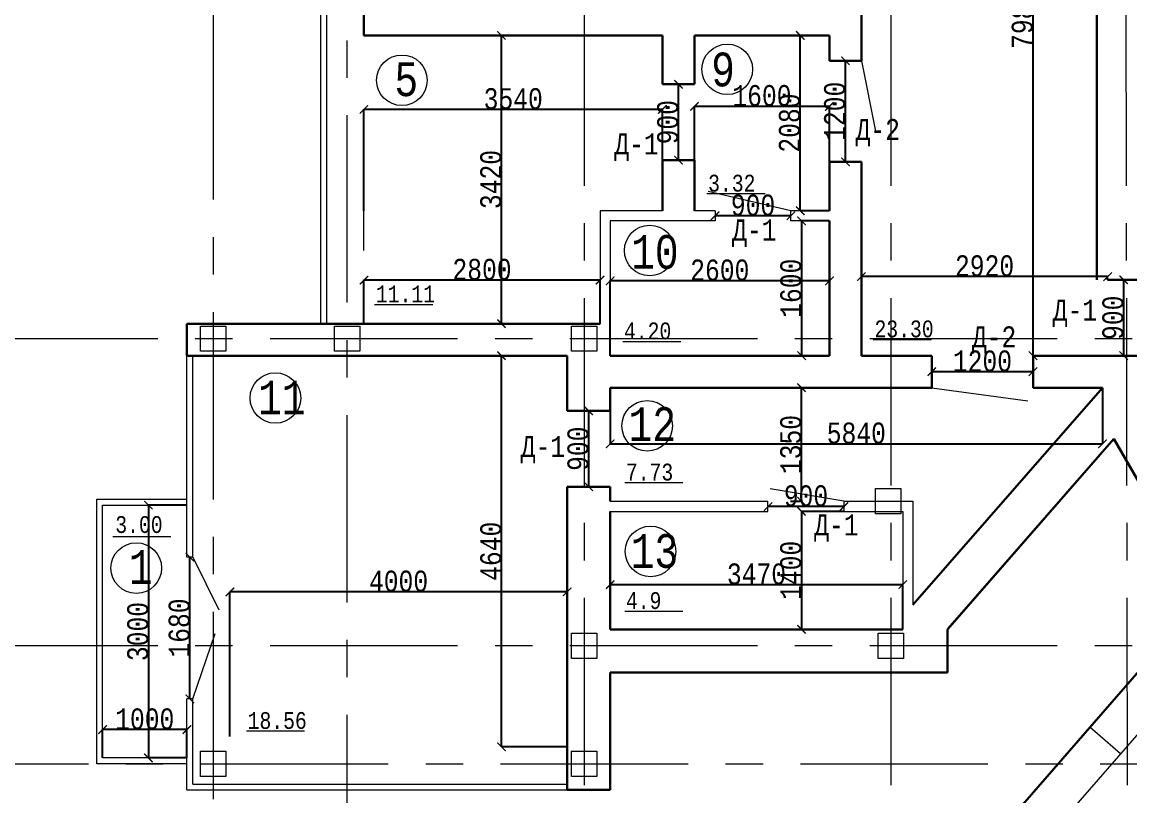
# Model space of a CAD drawing. Header units: millimetres. Extents: x -689206 to 4969298, y -1019800 to 703299.
# Drawn here: x 648552 to 661689, y -635353 to -626173 of the extents above; entities that cross this region are included whole.
import ezdxf

# ---------------------------------------------------------------- set-up
doc = ezdxf.new("R2010")
doc.units = ezdxf.units.MM
doc.linetypes.add('осеваяX2', pattern=[101.6, 63.5, -12.7, 12.7, -12.7])
for name, color, linetype, lineweight in [('б', 231, 'Continuous', 30), ('БАЛКОН', 7, 'Continuous', 20), ('ПЕРЕГОРОДКИ', 252, 'Continuous', 9), ('РАЗМЕРЫ', 7, 'Continuous', 9), ('стены', 7, 'Continuous', 20)]:
    doc.layers.add(name, color=color, linetype=linetype, lineweight=lineweight)
doc.layers.add('четотам', color=7, linetype='Continuous')
doc.styles.add('Аннотативный', font='isocteur.ttf', dxfattribs={"width": 0.7, "height": 250})
doc.dimstyles.new('Аннотативный', dxfattribs={"dimscale": 0, "dimtxt": 250, "dimasz": 100, "dimexe": 1.25, "dimexo": 0.625, "dimtad": 1, "dimdec": 0, "dimtxsty": 'Аннотативный', "dimblk": 'ARCHTICK', "dimcen": 2.5, "dimadec": 0, "dimazin": 0, "dimtfac": 1, "dimtdec": 0, "dimtmove": 0, "dimatfit": 3, "dimfxl": 1, "dimarcsym": 0})

# ---------------------------------------------------------------- blocks, each defined once
blk = doc.blocks.new('_ArchTick')
at = {"color": 0, "linetype": 'ByBlock', "const_width": 0.15}
blk.add_lwpolyline([(-0.5, -0.5), (0.5, 0.5)], dxfattribs=at)
blk = doc.blocks.new('*D4210')
at = {"layer": 'Defpoints', "color": 0, "lineweight": 9, "transparency": 16777216}
for p in [(652606, -627208), (652606, -628410), (656146, -628410)]:
    blk.add_point(p, dxfattribs=at)
at = {"layer": 'стены', "color": 0, "lineweight": -2, "transparency": 16777216}
for p, q in [((652606, -628410), (652606, -627207)), ((656146, -627208), (652606, -627208)), ((656146, -628410), (656146, -627207))]:
    blk.add_line(p, q, dxfattribs=at)
at = {"layer": 'стены', "color": 0, "lineweight": -2, "transparency": 16777216, "xscale": 100, "yscale": 100, "zscale": 100, "rotation": 180}
blk.add_blockref('_ArchTick', (652606, -627208), dxfattribs=at)
at = {"layer": 'стены', "color": 0, "lineweight": -2, "transparency": 16777216, "xscale": 100, "yscale": 100, "zscale": 100}
blk.add_blockref('_ArchTick', (656146, -627208), dxfattribs=at)
at = {"layer": 'стены', "color": 0, "lineweight": 5, "transparency": 16777216, "insert": (654376, -627083), "char_height": 250, "attachment_point": 5, "style": 'Аннотативный'}
blk.add_mtext('3540', dxfattribs=at)
blk = doc.blocks.new('*D4211')
at = {"layer": 'Defpoints', "color": 0, "lineweight": 9, "transparency": 16777216}
for p in [(652606, -629234), (652606, -629750), (655406, -629750)]:
    blk.add_point(p, dxfattribs=at)
at = {"layer": 'стены', "color": 0, "lineweight": -2, "transparency": 16777216}
for p, q in [((652606, -629750), (652606, -629232)), ((655406, -629234), (652606, -629234)), ((655406, -629750), (655406, -629232))]:
    blk.add_line(p, q, dxfattribs=at)
at = {"layer": 'стены', "color": 0, "lineweight": -2, "transparency": 16777216, "xscale": 100, "yscale": 100, "zscale": 100, "rotation": 180}
blk.add_blockref('_ArchTick', (652606, -629234), dxfattribs=at)
at = {"layer": 'стены', "color": 0, "lineweight": -2, "transparency": 16777216, "xscale": 100, "yscale": 100, "zscale": 100}
blk.add_blockref('_ArchTick', (655406, -629234), dxfattribs=at)
at = {"layer": 'стены', "color": 0, "lineweight": 5, "transparency": 16777216, "insert": (654006, -629108), "char_height": 250, "attachment_point": 5, "style": 'Аннотативный'}
blk.add_mtext('2800', dxfattribs=at)
blk = doc.blocks.new('*D4212')
at = {"layer": 'Defpoints', "color": 0, "lineweight": 9, "transparency": 16777216}
for p in [(657780, -626330), (658126, -626330), (658126, -628410)]:
    blk.add_point(p, dxfattribs=at)
at = {"layer": 'стены', "color": 0, "lineweight": -2, "transparency": 16777216}
for p, q in [((658125, -626330), (657779, -626330)), ((657780, -628410), (657780, -626330)), ((658125, -628410), (657779, -628410))]:
    blk.add_line(p, q, dxfattribs=at)
at = {"layer": 'стены', "color": 0, "lineweight": -2, "transparency": 16777216, "xscale": 100, "yscale": 100, "zscale": 100}
for p, rotation in [((657780, -626330), 90), ((657780, -628410), 270)]:
    blk.add_blockref('_ArchTick', p, dxfattribs=dict(at, rotation=rotation))
at = {"layer": 'стены', "color": 0, "lineweight": 5, "transparency": 16777216, "insert": (657654, -627370), "char_height": 250, "attachment_point": 5, "rotation": 90, "style": 'Аннотативный'}
blk.add_mtext('2080', dxfattribs=at)
blk = doc.blocks.new('*D4213')
at = {"layer": 'Defpoints', "color": 0, "lineweight": 9, "transparency": 16777216}
for p in [(656526, -627172), (656526, -628410), (658126, -628410)]:
    blk.add_point(p, dxfattribs=at)
at = {"layer": 'стены', "color": 0, "lineweight": -2, "transparency": 16777216}
for p, q in [((656526, -628410), (656526, -627171)), ((658126, -627172), (656526, -627172)), ((658126, -628410), (658126, -627171))]:
    blk.add_line(p, q, dxfattribs=at)
at = {"layer": 'стены', "color": 0, "lineweight": -2, "transparency": 16777216, "xscale": 100, "yscale": 100, "zscale": 100, "rotation": 180}
blk.add_blockref('_ArchTick', (656526, -627172), dxfattribs=at)
at = {"layer": 'стены', "color": 0, "lineweight": -2, "transparency": 16777216, "xscale": 100, "yscale": 100, "zscale": 100}
blk.add_blockref('_ArchTick', (658126, -627172), dxfattribs=at)
at = {"layer": 'стены', "color": 0, "lineweight": 5, "transparency": 16777216, "insert": (657326, -627046), "char_height": 250, "attachment_point": 5, "style": 'Аннотативный'}
blk.add_mtext('1600', dxfattribs=at)
blk = doc.blocks.new('*D4214')
at = {"layer": 'Defpoints', "color": 0, "lineweight": 9, "transparency": 16777216}
for p in [(655526, -629242), (655526, -630130), (658126, -630130)]:
    blk.add_point(p, dxfattribs=at)
at = {"layer": 'стены', "color": 0, "lineweight": -2, "transparency": 16777216}
for p, q in [((655526, -630130), (655526, -629240)), ((658126, -629242), (655526, -629242)), ((658126, -630130), (658126, -629240))]:
    blk.add_line(p, q, dxfattribs=at)
at = {"layer": 'стены', "color": 0, "lineweight": -2, "transparency": 16777216, "xscale": 100, "yscale": 100, "zscale": 100, "rotation": 180}
blk.add_blockref('_ArchTick', (655526, -629242), dxfattribs=at)
at = {"layer": 'стены', "color": 0, "lineweight": -2, "transparency": 16777216, "xscale": 100, "yscale": 100, "zscale": 100}
blk.add_blockref('_ArchTick', (658126, -629242), dxfattribs=at)
at = {"layer": 'стены', "color": 0, "lineweight": 5, "transparency": 16777216, "insert": (656826, -629116), "char_height": 250, "attachment_point": 5, "style": 'Аннотативный'}
blk.add_mtext('2600', dxfattribs=at)
blk = doc.blocks.new('*D4215')
at = {"layer": 'Defpoints', "color": 0, "lineweight": 9, "transparency": 16777216}
for p in [(658126, -628530), (657796, -630130), (658126, -630130)]:
    blk.add_point(p, dxfattribs=at)
at = {"layer": 'стены', "color": 0, "lineweight": -2, "transparency": 16777216}
for p, q in [((658125, -628530), (657795, -628530)), ((657796, -628530), (657796, -630130)), ((658125, -630130), (657795, -630130))]:
    blk.add_line(p, q, dxfattribs=at)
at = {"layer": 'стены', "color": 0, "lineweight": -2, "transparency": 16777216, "xscale": 100, "yscale": 100, "zscale": 100}
for p, rotation in [((657796, -628530), 90), ((657796, -630130), 270)]:
    blk.add_blockref('_ArchTick', p, dxfattribs=dict(at, rotation=rotation))
at = {"layer": 'стены', "color": 0, "lineweight": 5, "transparency": 16777216, "insert": (657670, -629330), "char_height": 250, "attachment_point": 5, "rotation": 90, "style": 'Аннотативный'}
blk.add_mtext('1600', dxfattribs=at)
blk = doc.blocks.new('*D4216')
at = {"layer": 'Defpoints', "color": 0, "lineweight": 9, "transparency": 16777216}
for p in [(658316, -626631), (658316, -626631), (658316, -627830)]:
    blk.add_point(p, dxfattribs=at)
at = {"layer": 'стены', "color": 0, "lineweight": -2, "transparency": 16777216}
for p, q in [((658316, -626631), (658317, -626631)), ((658316, -627830), (658316, -626631)), ((658316, -627830), (658317, -627830))]:
    blk.add_line(p, q, dxfattribs=at)
at = {"layer": 'стены', "color": 0, "lineweight": -2, "transparency": 16777216, "xscale": 100, "yscale": 100, "zscale": 100}
for p, rotation in [((658316, -626631), 90), ((658316, -627830), 270)]:
    blk.add_blockref('_ArchTick', p, dxfattribs=dict(at, rotation=rotation))
at = {"layer": 'стены', "color": 0, "lineweight": 5, "transparency": 16777216, "insert": (658190, -627230), "char_height": 250, "attachment_point": 5, "rotation": 90, "style": 'Аннотативный'}
blk.add_mtext('1200', dxfattribs=at)
blk = doc.blocks.new('*D4221')
at = {"layer": 'Defpoints', "color": 0, "linetype": 'ByBlock', "lineweight": 9, "transparency": 16777216}
for p in [(650506, -631903), (650050, -634903), (650506, -634903)]:
    blk.add_point(p, dxfattribs=at)
at = {"layer": 'б', "color": 0, "linetype": 'ByBlock', "lineweight": -2, "transparency": 16777216}
for p, q in [((650506, -631903), (650049, -631903)), ((650050, -631903), (650050, -634903)), ((650506, -634903), (650049, -634903))]:
    blk.add_line(p, q, dxfattribs=at)
at = {"layer": 'б', "color": 0, "linetype": 'ByBlock', "lineweight": -2, "transparency": 16777216, "xscale": 100, "yscale": 100, "zscale": 100}
for p, rotation in [((650050, -631903), 90), ((650050, -634903), 270)]:
    blk.add_blockref('_ArchTick', p, dxfattribs=dict(at, rotation=rotation))
at = {"layer": 'б', "color": 0, "linetype": 'ByBlock', "lineweight": 5, "transparency": 16777216, "insert": (649925, -633403), "char_height": 250, "attachment_point": 5, "rotation": 90, "style": 'Аннотативный'}
blk.add_mtext('3000', dxfattribs=at)
blk = doc.blocks.new('*D4222')
at = {"layer": 'Defpoints', "color": 0, "linetype": 'ByBlock', "lineweight": 9, "transparency": 16777216}
for p in [(649506, -634567), (649506, -634903), (650506, -634903)]:
    blk.add_point(p, dxfattribs=at)
at = {"layer": 'б', "color": 0, "linetype": 'ByBlock', "lineweight": -2, "transparency": 16777216}
for p, q in [((649506, -634902), (649506, -634566)), ((650506, -634567), (649506, -634567)), ((650506, -634902), (650506, -634566))]:
    blk.add_line(p, q, dxfattribs=at)
at = {"layer": 'б', "color": 0, "linetype": 'ByBlock', "lineweight": -2, "transparency": 16777216, "xscale": 100, "yscale": 100, "zscale": 100, "rotation": 180}
blk.add_blockref('_ArchTick', (649506, -634567), dxfattribs=at)
at = {"layer": 'б', "color": 0, "linetype": 'ByBlock', "lineweight": -2, "transparency": 16777216, "xscale": 100, "yscale": 100, "zscale": 100}
blk.add_blockref('_ArchTick', (650506, -634567), dxfattribs=at)
at = {"layer": 'б', "color": 0, "linetype": 'ByBlock', "lineweight": 5, "transparency": 16777216, "insert": (650006, -634442), "char_height": 250, "attachment_point": 5, "style": 'Аннотативный'}
blk.add_mtext('1000', dxfattribs=at)
blk = doc.blocks.new('*D4201')
at = {"layer": 'Defpoints', "color": 0, "linetype": 'ByBlock', "lineweight": 9, "transparency": 16777216}
for p in [(654237, -630130), (655016, -630130), (655016, -634772)]:
    blk.add_point(p, dxfattribs=at)
at = {"layer": 'ПЕРЕГОРОДКИ', "color": 0, "linetype": 'ByBlock', "lineweight": -2, "transparency": 16777216}
for p, q in [((655016, -630130), (654236, -630130)), ((654237, -634772), (654237, -630130)), ((655016, -634772), (654236, -634772))]:
    blk.add_line(p, q, dxfattribs=at)
at = {"layer": 'ПЕРЕГОРОДКИ', "color": 0, "linetype": 'ByBlock', "lineweight": -2, "transparency": 16777216, "xscale": 100, "yscale": 100, "zscale": 100}
for p, rotation in [((654237, -630130), 90), ((654237, -634772), 270)]:
    blk.add_blockref('_ArchTick', p, dxfattribs=dict(at, rotation=rotation))
at = {"layer": 'ПЕРЕГОРОДКИ', "color": 0, "linetype": 'ByBlock', "lineweight": 5, "transparency": 16777216, "insert": (654112, -632451), "char_height": 250, "attachment_point": 5, "rotation": 90, "style": 'Аннотативный'}
blk.add_mtext('4640', dxfattribs=at)
blk = doc.blocks.new('*D4202')
at = {"layer": 'Defpoints', "color": 0, "linetype": 'ByBlock', "lineweight": 9, "transparency": 16777216}
for p in [(651016, -632933), (651016, -634649), (655016, -634772)]:
    blk.add_point(p, dxfattribs=at)
at = {"layer": 'ПЕРЕГОРОДКИ', "color": 0, "linetype": 'ByBlock', "lineweight": -2, "transparency": 16777216}
for p, q in [((651016, -634649), (651016, -632931)), ((655016, -632933), (651016, -632933)), ((655016, -634772), (655016, -632931))]:
    blk.add_line(p, q, dxfattribs=at)
at = {"layer": 'ПЕРЕГОРОДКИ', "color": 0, "linetype": 'ByBlock', "lineweight": -2, "transparency": 16777216, "xscale": 100, "yscale": 100, "zscale": 100, "rotation": 180}
blk.add_blockref('_ArchTick', (651016, -632933), dxfattribs=at)
at = {"layer": 'ПЕРЕГОРОДКИ', "color": 0, "linetype": 'ByBlock', "lineweight": -2, "transparency": 16777216, "xscale": 100, "yscale": 100, "zscale": 100}
blk.add_blockref('_ArchTick', (655016, -632933), dxfattribs=at)
at = {"layer": 'ПЕРЕГОРОДКИ', "color": 0, "linetype": 'ByBlock', "lineweight": 5, "transparency": 16777216, "insert": (653016, -632807), "char_height": 250, "attachment_point": 5, "style": 'Аннотативный'}
blk.add_mtext('4000', dxfattribs=at)
blk = doc.blocks.new('*D4205')
at = {"layer": 'Defpoints', "color": 0, "linetype": 'ByBlock', "lineweight": 9, "transparency": 16777216}
for p in [(655526, -632847), (655526, -633377), (658996, -633377)]:
    blk.add_point(p, dxfattribs=at)
at = {"layer": 'РАЗМЕРЫ', "color": 0, "linetype": 'ByBlock', "lineweight": -2, "transparency": 16777216}
for p, q in [((655526, -633377), (655526, -632846)), ((658996, -632847), (655526, -632847)), ((658996, -633377), (658996, -632846))]:
    blk.add_line(p, q, dxfattribs=at)
at = {"layer": 'РАЗМЕРЫ', "color": 0, "linetype": 'ByBlock', "lineweight": -2, "transparency": 16777216, "xscale": 100, "yscale": 100, "zscale": 100, "rotation": 180}
blk.add_blockref('_ArchTick', (655526, -632847), dxfattribs=at)
at = {"layer": 'РАЗМЕРЫ', "color": 0, "linetype": 'ByBlock', "lineweight": -2, "transparency": 16777216, "xscale": 100, "yscale": 100, "zscale": 100}
blk.add_blockref('_ArchTick', (658996, -632847), dxfattribs=at)
at = {"layer": 'РАЗМЕРЫ', "color": 0, "linetype": 'ByBlock', "lineweight": 5, "transparency": 16777216, "insert": (657261, -632722), "char_height": 250, "attachment_point": 5, "style": 'Аннотативный'}
blk.add_mtext('3470', dxfattribs=at)
blk = doc.blocks.new('*D4236')
at = {"layer": 'Defpoints', "color": 0, "linetype": 'ByBlock', "lineweight": 9, "transparency": 16777216}
for p in [(655526, -630510), (661364, -630510), (661364, -631176)]:
    blk.add_point(p, dxfattribs=at)
at = {"layer": 'РАЗМЕРЫ', "color": 0, "linetype": 'ByBlock', "lineweight": -2, "transparency": 16777216}
for p, q in [((655526, -630511), (655526, -631177)), ((661364, -630511), (661364, -631177)), ((655526, -631176), (661364, -631176))]:
    blk.add_line(p, q, dxfattribs=at)
at = {"layer": 'РАЗМЕРЫ', "color": 0, "linetype": 'ByBlock', "lineweight": -2, "transparency": 16777216, "xscale": 100, "yscale": 100, "zscale": 100, "rotation": 180}
blk.add_blockref('_ArchTick', (655526, -631176), dxfattribs=at)
at = {"layer": 'РАЗМЕРЫ', "color": 0, "linetype": 'ByBlock', "lineweight": -2, "transparency": 16777216, "xscale": 100, "yscale": 100, "zscale": 100}
blk.add_blockref('_ArchTick', (661364, -631176), dxfattribs=at)
at = {"layer": 'РАЗМЕРЫ', "color": 0, "linetype": 'ByBlock', "lineweight": 5, "transparency": 16777216, "insert": (658445, -631050), "char_height": 250, "attachment_point": 5, "style": 'Аннотативный'}
blk.add_mtext('5840', dxfattribs=at)
blk = doc.blocks.new('*D4237')
at = {"layer": 'Defpoints', "color": 0, "linetype": 'ByBlock', "lineweight": 9, "transparency": 16777216}
for p in [(657666, -630510), (657795, -630510), (657666, -631857)]:
    blk.add_point(p, dxfattribs=at)
at = {"layer": 'РАЗМЕРЫ', "color": 0, "linetype": 'ByBlock', "lineweight": -2, "transparency": 16777216}
for p, q in [((657666, -630510), (657796, -630510)), ((657795, -631857), (657795, -630510)), ((657666, -631857), (657796, -631857))]:
    blk.add_line(p, q, dxfattribs=at)
at = {"layer": 'РАЗМЕРЫ', "color": 0, "linetype": 'ByBlock', "lineweight": -2, "transparency": 16777216, "xscale": 100, "yscale": 100, "zscale": 100}
for p, rotation in [((657795, -630510), 90), ((657795, -631857), 270)]:
    blk.add_blockref('_ArchTick', p, dxfattribs=dict(at, rotation=rotation))
at = {"layer": 'РАЗМЕРЫ', "color": 0, "linetype": 'ByBlock', "lineweight": 5, "transparency": 16777216, "insert": (657669, -631184), "char_height": 250, "attachment_point": 5, "rotation": 90, "style": 'Аннотативный'}
blk.add_mtext('1350', dxfattribs=at)
blk = doc.blocks.new('*D4247')
at = {"layer": 'Defpoints', "color": 0, "linetype": 'ByBlock', "lineweight": 9, "transparency": 16777216}
for p in [(659341, -630320), (659341, -630320), (660541, -630320)]:
    blk.add_point(p, dxfattribs=at)
at = {"layer": 'РАЗМЕРЫ', "color": 0, "linetype": 'ByBlock', "lineweight": -2, "transparency": 16777216}
for p, q in [((659341, -630320), (659341, -630319)), ((660541, -630320), (659341, -630320)), ((660541, -630320), (660541, -630319))]:
    blk.add_line(p, q, dxfattribs=at)
at = {"layer": 'РАЗМЕРЫ', "color": 0, "linetype": 'ByBlock', "lineweight": -2, "transparency": 16777216, "xscale": 100, "yscale": 100, "zscale": 100, "rotation": 180}
blk.add_blockref('_ArchTick', (659341, -630320), dxfattribs=at)
at = {"layer": 'РАЗМЕРЫ', "color": 0, "linetype": 'ByBlock', "lineweight": -2, "transparency": 16777216, "xscale": 100, "yscale": 100, "zscale": 100}
blk.add_blockref('_ArchTick', (660541, -630320), dxfattribs=at)
at = {"layer": 'РАЗМЕРЫ', "color": 0, "linetype": 'ByBlock', "lineweight": 5, "transparency": 16777216, "insert": (659941, -630195), "char_height": 250, "attachment_point": 5, "style": 'Аннотативный'}
blk.add_mtext('1200', dxfattribs=at)
blk = doc.blocks.new('*D4248')
at = {"layer": 'Defpoints', "color": 0, "linetype": 'ByBlock', "lineweight": 9, "transparency": 16777216}
for p in [(661616, -629230), (661616, -629230), (661616, -630130)]:
    blk.add_point(p, dxfattribs=at)
at = {"layer": 'РАЗМЕРЫ', "color": 0, "linetype": 'ByBlock', "lineweight": -2, "transparency": 16777216}
for p, q in [((661616, -629230), (661617, -629230)), ((661616, -630130), (661616, -629230)), ((661616, -630130), (661617, -630130))]:
    blk.add_line(p, q, dxfattribs=at)
at = {"layer": 'РАЗМЕРЫ', "color": 0, "linetype": 'ByBlock', "lineweight": -2, "transparency": 16777216, "xscale": 100, "yscale": 100, "zscale": 100}
for p, rotation in [((661616, -629230), 90), ((661616, -630130), 270)]:
    blk.add_blockref('_ArchTick', p, dxfattribs=dict(at, rotation=rotation))
at = {"layer": 'РАЗМЕРЫ', "color": 0, "linetype": 'ByBlock', "lineweight": 5, "transparency": 16777216, "insert": (661490, -629680), "char_height": 250, "attachment_point": 5, "rotation": 90, "style": 'Аннотативный'}
blk.add_mtext('900', dxfattribs=at)
blk = doc.blocks.new('*D4249')
at = {"layer": 'Defpoints', "color": 0, "linetype": 'ByBlock', "lineweight": 9, "transparency": 16777216}
for p in [(660541, -622150), (660541, -622150), (660541, -630130)]:
    blk.add_point(p, dxfattribs=at)
at = {"layer": 'РАЗМЕРЫ', "color": 0, "linetype": 'ByBlock', "lineweight": -2, "transparency": 16777216}
for p, q in [((660541, -622150), (660542, -622150)), ((660541, -630130), (660541, -622150)), ((660541, -630130), (660542, -630130))]:
    blk.add_line(p, q, dxfattribs=at)
at = {"layer": 'РАЗМЕРЫ', "color": 0, "linetype": 'ByBlock', "lineweight": -2, "transparency": 16777216, "xscale": 100, "yscale": 100, "zscale": 100}
for p, rotation in [((660541, -622150), 90), ((660541, -630130), 270)]:
    blk.add_blockref('_ArchTick', p, dxfattribs=dict(at, rotation=rotation))
at = {"layer": 'РАЗМЕРЫ', "color": 0, "linetype": 'ByBlock', "lineweight": 5, "transparency": 16777216, "insert": (660415, -626140), "char_height": 250, "attachment_point": 5, "rotation": 90, "style": 'Аннотативный'}
blk.add_mtext('7980', dxfattribs=at)
blk = doc.blocks.new('*D4250')
at = {"layer": 'Defpoints', "color": 0, "linetype": 'ByBlock', "lineweight": 9, "transparency": 16777216}
for p in [(658506, -629192), (658506, -629230), (661426, -629230)]:
    blk.add_point(p, dxfattribs=at)
at = {"layer": 'РАЗМЕРЫ', "color": 0, "linetype": 'ByBlock', "lineweight": -2, "transparency": 16777216}
for p, q in [((658506, -629230), (658506, -629190)), ((661426, -629192), (658506, -629192)), ((661426, -629230), (661426, -629190))]:
    blk.add_line(p, q, dxfattribs=at)
at = {"layer": 'РАЗМЕРЫ', "color": 0, "linetype": 'ByBlock', "lineweight": -2, "transparency": 16777216, "xscale": 100, "yscale": 100, "zscale": 100, "rotation": 180}
blk.add_blockref('_ArchTick', (658506, -629192), dxfattribs=at)
at = {"layer": 'РАЗМЕРЫ', "color": 0, "linetype": 'ByBlock', "lineweight": -2, "transparency": 16777216, "xscale": 100, "yscale": 100, "zscale": 100}
blk.add_blockref('_ArchTick', (661426, -629192), dxfattribs=at)
at = {"layer": 'РАЗМЕРЫ', "color": 0, "linetype": 'ByBlock', "lineweight": 5, "transparency": 16777216, "insert": (659966, -629066), "char_height": 250, "attachment_point": 5, "style": 'Аннотативный'}
blk.add_mtext('2920', dxfattribs=at)
blk = doc.blocks.new('*D4251')
at = {"layer": 'Defpoints', "color": 0, "linetype": 'ByBlock', "lineweight": 9, "transparency": 16777216}
for p in [(655271, -630784), (655271, -630784), (655271, -631684)]:
    blk.add_point(p, dxfattribs=at)
at = {"layer": 'РАЗМЕРЫ', "color": 0, "linetype": 'ByBlock', "lineweight": -2, "transparency": 16777216}
for p, q in [((655271, -631684), (655271, -630784)), ((655272, -630784), (655272, -630784)), ((655272, -631684), (655272, -631684))]:
    blk.add_line(p, q, dxfattribs=at)
at = {"layer": 'РАЗМЕРЫ', "color": 0, "linetype": 'ByBlock', "lineweight": -2, "transparency": 16777216, "xscale": 100, "yscale": 100, "zscale": 100}
for p, rotation in [((655271, -630784), 90), ((655271, -631684), 270)]:
    blk.add_blockref('_ArchTick', p, dxfattribs=dict(at, rotation=rotation))
at = {"layer": 'РАЗМЕРЫ', "color": 0, "linetype": 'ByBlock', "lineweight": 5, "transparency": 16777216, "insert": (655146, -631234), "char_height": 250, "attachment_point": 5, "rotation": 90, "style": 'Аннотативный'}
blk.add_mtext('900', dxfattribs=at)
blk = doc.blocks.new('*D4252')
at = {"layer": 'Defpoints', "color": 0, "linetype": 'ByBlock', "lineweight": 9, "transparency": 16777216}
for p in [(657398, -631920), (657398, -631920), (658298, -631920)]:
    blk.add_point(p, dxfattribs=at)
at = {"layer": 'РАЗМЕРЫ', "color": 0, "linetype": 'ByBlock', "lineweight": -2, "transparency": 16777216}
for p, q in [((657398, -631920), (657398, -631919)), ((658298, -631920), (657398, -631920)), ((658298, -631921), (658298, -631922))]:
    blk.add_line(p, q, dxfattribs=at)
at = {"layer": 'РАЗМЕРЫ', "color": 0, "linetype": 'ByBlock', "lineweight": -2, "transparency": 16777216, "xscale": 100, "yscale": 100, "zscale": 100, "rotation": 180}
blk.add_blockref('_ArchTick', (657398, -631920), dxfattribs=at)
at = {"layer": 'РАЗМЕРЫ', "color": 0, "linetype": 'ByBlock', "lineweight": -2, "transparency": 16777216, "xscale": 100, "yscale": 100, "zscale": 100}
blk.add_blockref('_ArchTick', (658298, -631920), dxfattribs=at)
at = {"layer": 'РАЗМЕРЫ', "color": 0, "linetype": 'ByBlock', "lineweight": 5, "transparency": 16777216, "insert": (657848, -631795), "char_height": 250, "attachment_point": 5, "style": 'Аннотативный'}
blk.add_mtext('900', dxfattribs=at)
blk = doc.blocks.new('*D4223')
at = {"layer": 'Defpoints', "color": 0, "linetype": 'ByBlock', "lineweight": 9, "transparency": 16777216}
for p in [(658298, -631977), (657795, -633377), (658298, -633377)]:
    blk.add_point(p, dxfattribs=at)
at = {"layer": 'РАЗМЕРЫ', "color": 0, "linetype": 'ByBlock', "lineweight": -2, "transparency": 16777216}
for p, q in [((658297, -631977), (657793, -631977)), ((657795, -631977), (657795, -633377)), ((658297, -633377), (657793, -633377))]:
    blk.add_line(p, q, dxfattribs=at)
at = {"layer": 'РАЗМЕРЫ', "color": 0, "linetype": 'ByBlock', "lineweight": -2, "transparency": 16777216, "xscale": 100, "yscale": 100, "zscale": 100}
for p, rotation in [((657795, -631977), 90), ((657795, -633377), 270)]:
    blk.add_blockref('_ArchTick', p, dxfattribs=dict(at, rotation=rotation))
at = {"layer": 'РАЗМЕРЫ', "color": 0, "linetype": 'ByBlock', "lineweight": 5, "transparency": 16777216, "insert": (657669, -632677), "char_height": 250, "attachment_point": 5, "rotation": 90, "style": 'Аннотативный'}
blk.add_mtext('1400', dxfattribs=at)
blk = doc.blocks.new('*D4224')
at = {"layer": 'Defpoints', "color": 0, "linetype": 'ByBlock', "lineweight": 9, "transparency": 16777216}
for p in [(652606, -626330), (654237, -626330), (652606, -629750)]:
    blk.add_point(p, dxfattribs=at)
at = {"layer": 'РАЗМЕРЫ', "color": 0, "linetype": 'ByBlock', "lineweight": -2, "transparency": 16777216}
for p, q in [((652606, -626330), (654238, -626330)), ((654237, -629750), (654237, -626330)), ((652606, -629750), (654238, -629750))]:
    blk.add_line(p, q, dxfattribs=at)
at = {"layer": 'РАЗМЕРЫ', "color": 0, "linetype": 'ByBlock', "lineweight": -2, "transparency": 16777216, "xscale": 100, "yscale": 100, "zscale": 100}
for p, rotation in [((654237, -626330), 90), ((654237, -629750), 270)]:
    blk.add_blockref('_ArchTick', p, dxfattribs=dict(at, rotation=rotation))
at = {"layer": 'РАЗМЕРЫ', "color": 0, "linetype": 'ByBlock', "lineweight": 5, "transparency": 16777216, "insert": (654112, -628040), "char_height": 250, "attachment_point": 5, "rotation": 90, "style": 'Аннотативный'}
blk.add_mtext('3420', dxfattribs=at)
blk = doc.blocks.new('*D4228')
at = {"layer": 'Defpoints', "color": 0, "linetype": 'ByBlock', "lineweight": 9, "transparency": 16777216}
for p in [(656770, -628470), (656770, -628470), (657670, -628470)]:
    blk.add_point(p, dxfattribs=at)
at = {"layer": 'РАЗМЕРЫ', "color": 0, "linetype": 'ByBlock', "lineweight": -2, "transparency": 16777216}
for p, q in [((656770, -628470), (656770, -628469)), ((657670, -628470), (656770, -628470)), ((657670, -628470), (657670, -628469))]:
    blk.add_line(p, q, dxfattribs=at)
at = {"layer": 'РАЗМЕРЫ', "color": 0, "linetype": 'ByBlock', "lineweight": -2, "transparency": 16777216, "xscale": 100, "yscale": 100, "zscale": 100, "rotation": 180}
blk.add_blockref('_ArchTick', (656770, -628470), dxfattribs=at)
at = {"layer": 'РАЗМЕРЫ', "color": 0, "linetype": 'ByBlock', "lineweight": -2, "transparency": 16777216, "xscale": 100, "yscale": 100, "zscale": 100}
blk.add_blockref('_ArchTick', (657670, -628470), dxfattribs=at)
at = {"layer": 'РАЗМЕРЫ', "color": 0, "linetype": 'ByBlock', "lineweight": 5, "transparency": 16777216, "insert": (657220, -628345), "char_height": 250, "attachment_point": 5, "style": 'Аннотативный'}
blk.add_mtext('900', dxfattribs=at)
blk = doc.blocks.new('*D4238')
at = {"layer": 'Defpoints', "color": 0, "linetype": 'ByBlock', "lineweight": 9, "transparency": 16777216}
for p in [(656336, -626910), (656336, -626910), (656336, -627810)]:
    blk.add_point(p, dxfattribs=at)
at = {"layer": 'РАЗМЕРЫ', "color": 0, "linetype": 'ByBlock', "lineweight": -2, "transparency": 16777216}
for p, q in [((656336, -626910), (656337, -626910)), ((656336, -627810), (656336, -626910)), ((656336, -627810), (656337, -627810))]:
    blk.add_line(p, q, dxfattribs=at)
at = {"layer": 'РАЗМЕРЫ', "color": 0, "linetype": 'ByBlock', "lineweight": -2, "transparency": 16777216, "xscale": 100, "yscale": 100, "zscale": 100}
for p, rotation in [((656336, -626910), 90), ((656336, -627810), 270)]:
    blk.add_blockref('_ArchTick', p, dxfattribs=dict(at, rotation=rotation))
at = {"layer": 'РАЗМЕРЫ', "color": 0, "linetype": 'ByBlock', "lineweight": 5, "transparency": 16777216, "insert": (656210, -627360), "char_height": 250, "attachment_point": 5, "rotation": 90, "style": 'Аннотативный'}
blk.add_mtext('900', dxfattribs=at)
blk = doc.blocks.new('*D4256')
at = {"layer": 'Defpoints', "color": 0, "lineweight": 9, "ltscale": 35, "transparency": 16777216}
for p in [(650541, -632521), (650541, -632521), (650541, -634201)]:
    blk.add_point(p, dxfattribs=at)
at = {"layer": 'РАЗМЕРЫ', "color": 0, "lineweight": -2, "ltscale": 35, "transparency": 16777216}
for p, q in [((650541, -632521), (650540, -632521)), ((650541, -634201), (650541, -632521)), ((650541, -634201), (650540, -634201))]:
    blk.add_line(p, q, dxfattribs=at)
at = {"layer": 'РАЗМЕРЫ', "color": 0, "lineweight": -2, "ltscale": 35, "transparency": 16777216, "xscale": 100, "yscale": 100, "zscale": 100}
for p, rotation in [((650541, -632521), 90), ((650541, -634201), 270)]:
    blk.add_blockref('_ArchTick', p, dxfattribs=dict(at, rotation=rotation))
at = {"layer": 'РАЗМЕРЫ', "color": 0, "lineweight": 9, "ltscale": 35, "transparency": 16777216, "insert": (650416, -633361), "char_height": 250, "attachment_point": 5, "rotation": 90, "style": 'Аннотативный'}
blk.add_mtext('1680', dxfattribs=at)

msp = doc.modelspace()

# ---------------------------------------------------------------- linework, layer by layer
at = {"layer": 'б', "color": 18, "linetype": 'ByBlock', "lineweight": 9, "true_color": 0x000000}
for p, q in [((649436.2, -634973), (649436.2, -631833)), ((650576.2, -632521.3), (650886.2, -633143.8)), ((650576.2, -634201.3), (650841.5, -633426.4))]:
    msp.add_line(p, q, dxfattribs=at)
at = {"layer": 'БАЛКОН', "lineweight": 9}
for p, q in [((649436.2, -631833), (650506.2, -631833)), ((649506.2, -634903), (649506.2, -631903)), ((649506.2, -631903), (650506.2, -631903)), ((650506.2, -634903), (649506.2, -634903))]:
    msp.add_line(p, q, dxfattribs=at)
at = {"layer": 'БАЛКОН'}
msp.add_line((650506.2, -634973), (649436.2, -634973), dxfattribs=at)
at = {"layer": 'ПЕРЕГОРОДКИ', "linetype": 'ByBlock', "lineweight": 9, "ltscale": 35}
msp.add_line((657670.2, -628410.3), (656687.7, -628183.2), dxfattribs=at)
at = {"layer": 'РАЗМЕРЫ', "linetype": 'осеваяX2', "lineweight": 5, "ltscale": 35}
for p, q in [((652405.6, -654392.6), (652405.6, -604554.9)), ((655216.2, -604554.9), (655216.2, -654392.6)), ((661607.7, -604554.9), (661687.7, -654392.6)), ((650816.2, -604720.3), (650816.2, -654392.6)), ((707055.6, -629928.3), (640002.9, -629928.3)), ((707055.6, -633573), (640002.9, -633573))]:
    msp.add_line(p, q, dxfattribs=at)
at = {"layer": 'РАЗМЕРЫ', "lineweight": 9}
for p, q in [((652095.6, -629750.3), (652095.6, -622530.3)), ((652165.6, -629750.3), (652165.6, -622530.3)), ((650506.2, -632521.3), (650506.2, -630130.3)), ((650576.2, -632521.3), (650576.2, -630130.3)), ((650506.2, -635282.3), (650506.2, -634201.3)), ((650576.2, -635212.3), (650576.2, -634201.3)), ((650506.2, -635282.3), (655016.2, -635282.3)), ((650576.2, -635212.3), (655016.2, -635212.3))]:
    msp.add_line(p, q, dxfattribs=at)
at = {"layer": 'РАЗМЕРЫ', "linetype": 'ByBlock', "lineweight": 9, "ltscale": 35}
for p, q in [((661295.6, -629230.3), (661295.6, -623050.8)), ((661579.4, -634854), (661215.6, -634537.2))]:
    msp.add_line(p, q, dxfattribs=at)
at = {"layer": 'РАЗМЕРЫ', "linetype": 'ByBlock', "lineweight": 30}
for p, q in [((661295.6, -623066.8), (661295.6, -629230.3)), ((656525.6, -626910.4), (656145.6, -626910.4)), ((656525.6, -627810.4), (656145.6, -627810.4)), ((661805.6, -629230.3), (661425.6, -629230.3)), ((659340.6, -630510.3), (659340.6, -630130.3)), ((660540.6, -630130.3), (660540.6, -630510.3)), ((661425.6, -630130.3), (661805.6, -630130.3)), ((655016.2, -630784.5), (655526.2, -630784.5)), ((655526.2, -631684.5), (655016.2, -631684.5)), ((655526.2, -631857.5), (655526.2, -631684.5))]:
    msp.add_line(p, q, dxfattribs=at)
at = {"layer": 'РАЗМЕРЫ'}
for p, q in [((656673.5, -628207.2), (657362.8, -628207.2)), ((652732.5, -629521.1), (653421.7, -629521.1)), ((655675.2, -629960.4), (656364.4, -629960.4)), ((658646.6, -629936.1), (659335.9, -629936.1)), ((655698.6, -631635.1), (656387.9, -631635.1)), ((649627.5, -632276.3), (650316.8, -632276.3)), ((655698.6, -633159.7), (656387.9, -633159.7)), ((651212.2, -634582.7), (651901.5, -634582.7))]:
    msp.add_line(p, q, dxfattribs=at)
at = {"layer": 'РАЗМЕРЫ', "linetype": 'ByBlock', "lineweight": 9}
for p, q in [((659340.6, -630510.3), (660480, -630666.6)), ((658297.6, -631857.5), (657423.4, -631710.3))]:
    msp.add_line(p, q, dxfattribs=at)
at = {"layer": 'РАЗМЕРЫ', "linetype": 'ByBlock', "lineweight": 20}
for p, q in [((655526.2, -631857.5), (657397.6, -631857.5)), ((658297.6, -631857.5), (658822.7, -631857.5)), ((655526.2, -633377.5), (655526.2, -631977.5)), ((655526.2, -631977.5), (657397.6, -631977.5)), ((658297.6, -631977.5), (658822.7, -631977.5))]:
    msp.add_line(p, q, dxfattribs=at)
at = {"layer": 'РАЗМЕРЫ', "linetype": 'ByBlock', "lineweight": 13}
for p, q in [((655526.2, -631857.5), (657397.6, -631857.5)), ((657397.6, -631977.5), (657397.6, -631857.5)), ((658297.6, -631857.5), (659113.6, -631857.5)), ((658297.6, -631857.5), (658297.6, -631977.5)), ((659113.6, -631857.5), (659115.6, -633086.9)), ((655526.2, -631977.5), (657397.6, -631977.5)), ((658297.6, -631977.5), (658996.2, -631977.5)), ((658996.2, -631977.5), (658996.2, -633377.5))]:
    msp.add_line(p, q, dxfattribs=at)
at = {"layer": 'РАЗМЕРЫ', "lineweight": 9, "ltscale": 35}
for p, q in [((650576.2, -632521.3), (650506.2, -632521.3)), ((650576.2, -634201.3), (650506.2, -634201.3))]:
    msp.add_line(p, q, dxfattribs=at)
at = {"layer": 'стены', "linetype": 'осеваяX2', "lineweight": 5, "ltscale": 35}
for p, q in [((658855.6, -604554.9), (658855.6, -654392.6)), ((640002.9, -634972.3), (707055.6, -634972.3))]:
    msp.add_line(p, q, dxfattribs=at)
at = {"layer": 'стены', "lineweight": 30}
for p, q in [((658505.6, -625650), (658505.6, -626630.3)), ((658505.6, -626630.5), (658505.6, -625650.3)), ((652605.6, -625950.3), (652605.6, -626330.3)), ((652605.6, -626330.3), (656145.6, -626330.3)), ((656145.6, -626330.3), (652605.6, -626330.3)), ((656145.6, -626910.4), (656145.6, -626330.3)), ((656145.6, -626330.3), (656145.6, -626910.4)), ((656525.6, -626330.3), (656525.6, -626910.4)), ((658125.6, -626330.3), (656525.6, -626330.3)), ((658125.6, -626330.3), (658125.6, -626630.5)), ((658125.6, -626630.5), (658505.6, -626630.5)), ((656145.6, -628410.3), (656145.6, -627810.4)), ((656145.6, -627810.4), (656145.6, -628130.3)), ((656525.6, -627810.4), (656525.6, -628410.3)), ((658125.6, -628410.3), (658125.6, -627830.3)), ((658505.6, -627830.3), (658125.6, -627830.3)), ((658505.6, -627830.3), (658505.6, -630130.3)), ((658125.6, -628530.3), (658125.6, -630130.3)), ((658125.6, -630130.3), (658125.6, -628530.3)), ((650506.2, -630130.3), (650506.2, -629750.3)), ((650506.2, -629750.3), (652605.6, -629750.3)), ((652605.6, -629750.3), (653318.5, -629750.3)), ((654218.5, -629750.3), (652605.6, -629750.3)), ((655405.6, -629750.3), (654218.5, -629750.3)), ((650506.2, -630130.3), (654218.5, -630130.3)), ((654218.5, -630130.3), (655016.2, -630130.3)), ((655016.2, -630130.3), (655016.2, -630784.5)), ((658125.6, -630130.3), (655526.2, -630130.3)), ((659340.6, -630130.3), (658505.6, -630130.3)), ((661425.6, -630130.3), (660540.6, -630130.3)), ((655526.2, -630784.5), (655526.2, -630510.3)), ((659340.6, -630510.3), (655526.2, -630510.3)), ((661363.9, -630510.3), (659115.6, -633086.9)), ((661363.9, -630510.3), (660540.6, -630510.3)), ((661498.6, -631117), (659526.2, -633377.5)), ((661498.6, -631117), (659535.9, -633366.4)), ((662295.6, -632497.3), (661498.6, -631117)), ((655016.2, -631684.5), (655016.2, -635282.3)), ((655526.2, -631857.5), (655526.2, -631684.5)), ((655526.2, -633377.5), (655526.2, -631977.5)), ((658545.6, -637602.8), (662295.6, -633297.3)), ((655526.2, -633377.5), (658996.2, -633377.5)), ((659526.2, -633377.5), (659526.2, -633887.5)), ((659526.2, -633887.5), (655526.2, -633887.5)), ((655526.2, -635282.3), (655526.2, -633887.5)), ((655016.2, -635282.3), (655526.2, -635282.3))]:
    msp.add_line(p, q, dxfattribs=at)
at = {"layer": 'стены'}
for p, q in [((653945.6, -626330.3), (653565.6, -626330.3)), ((656525.6, -626330.3), (658125.6, -626330.3)), ((658125.6, -626630.3), (658125.6, -626330.3)), ((658125.6, -627950.3), (658125.6, -627830.3)), ((658125.6, -627950.3), (658125.6, -627830.3)), ((658125.6, -627950.3), (658125.6, -628410.3)), ((656770.2, -628530.3), (656396.2, -628530.3)), ((658125.6, -628530.3), (657670.2, -628530.3)), ((654218.5, -629750.3), (655016.2, -629750.3)), ((655405.6, -629750.3), (655016.2, -629750.3)), ((655526.2, -630130.3), (655526.2, -629750.3)), ((655016.2, -630130.3), (655016.2, -630510.3)), ((655016.2, -630784.5), (655016.2, -630510.3)), ((655016.2, -633887.5), (655016.2, -631684.5)), ((658545.6, -637602.8), (662295.6, -633297.3)), ((658545.6, -637602.8), (662295.6, -633297.3))]:
    msp.add_line(p, q, dxfattribs=at)
at = {"layer": 'стены', "lineweight": 9}
for p, q in [((658505.6, -626630.3), (658672, -627468)), ((652605.6, -628883.3), (652605.6, -627413.3))]:
    msp.add_line(p, q, dxfattribs=at)
at = {"layer": 'стены', "lineweight": 13}
for p, q in [((655525.6, -628410.3), (655405.6, -628410.3)), ((655405.6, -628410.3), (655405.6, -629750.3)), ((656145.6, -628410.3), (655525.6, -628410.3)), ((656770.2, -628410.3), (656525.6, -628410.3)), ((656770.2, -628410.3), (656770.2, -628530.3)), ((658125.6, -628410.3), (657670.2, -628410.3)), ((657670.2, -628530.3), (657670.2, -628410.3)), ((656770.2, -628530.3), (655525.6, -628530.3)), ((655525.6, -628530.3), (655525.6, -629750.3)), ((658125.6, -628530.3), (657670.2, -628530.3)), ((659055.6, -637751.7), (662222.3, -634115.9))]:
    msp.add_line(p, q, dxfattribs=at)
at = {"layer": 'стены'}
for points in [[(650666.2, -629778.3), (650966.2, -629778.3), (650966.2, -630078.3), (650666.2, -630078.3)], [(652255.6, -629778.3), (652555.6, -629778.3), (652555.6, -630078.3), (652255.6, -630078.3)], [(655066.2, -629778.3), (655366.2, -629778.3), (655366.2, -630078.3), (655066.2, -630078.3)], [(658672.7, -631707.5), (658972.7, -631707.5), (658972.7, -632007.5), (658672.7, -632007.5)], [(655066.2, -633423), (655366.2, -633423), (655366.2, -633723), (655066.2, -633723)], [(658705.6, -633423), (659005.6, -633423), (659005.6, -633723), (658705.6, -633723)], [(650666.2, -634822.3), (650966.2, -634822.3), (650966.2, -635122.3), (650666.2, -635122.3)], [(655066.2, -634822.3), (655366.2, -634822.3), (655366.2, -635122.3), (655066.2, -635122.3)]]:
    msp.add_lwpolyline(points, close=True, dxfattribs=at)
at = {"layer": 'четотам', "lineweight": 13}
for centre in [(656914.5, -626732.5), (653055.6, -626862.5), (655994.5, -628882.5), (651555.6, -630632.5), (655964.5, -630962.5), (656004.5, -632452.5), (649905.1, -632650.3)]:
    msp.add_circle(centre, 300, dxfattribs=at)

# ---------------------------------------------------------------- texts
at = {"layer": 'РАЗМЕРЫ', "lineweight": 13, "ltscale": 150, "char_height": 401.1, "width": 1460, "attachment_point": 1, "style": 'Аннотативный'}
for s, insert in [('9', (656723.9, -626533.5)), ('5', (652967.6, -626648.8)), ('10', (655774.6, -628698.1)), ('11', (651349.7, -630426.2)), ('12', (655743.9, -630741.5)), ('13', (655769.2, -632246.2)), ('1', (649817.1, -632436.6))]:
    msp.add_mtext(s, dxfattribs=dict(at, insert=insert))
at = {"layer": 'РАЗМЕРЫ', "lineweight": 20, "ltscale": 150, "char_height": 250, "width": 922.913, "attachment_point": 1, "style": 'Аннотативный'}
for s, insert in [('Д-2', (658436.3, -627322.3)), ('Д-1', (655575.1, -627492.8)), ('Д-1', (656971.8, -628514.2)), ('Д-1', (660774.5, -629464.4)), ('Д-2', (659815.7, -629782.2)), ('Д-1', (654465.1, -631082.8)), ('Д-1', (657945.1, -632012.8))]:
    msp.add_mtext(s, dxfattribs=dict(at, insert=insert))
at = {"layer": 'РАЗМЕРЫ', "char_height": 200, "width": 656.117, "attachment_point": 1, "style": 'Аннотативный'}
for s, insert in [('3.32', (656687.7, -627983.2)), ('11.11', (652746.6, -629297.1)), ('4.20', (655689.3, -629736.3)), ('23.30', (658660.7, -629712.1)), ('7.73', (655712.7, -631411.1)), ('3.00', (649656.8, -632033.5)), ('4.9', (655712.7, -632935.6)), ('18.56', (651226.4, -634358.7))]:
    msp.add_mtext(s, dxfattribs=dict(at, insert=insert))

# ---------------------------------------------------------------- dimensions: what is measured, and where the dimension line sits
at = {"layer": 'б', "color": 18, "linetype": 'ByBlock', "lineweight": 5, "true_color": 0x000000}
for p1, p2, distance, picture, middle in [((650506.2, -631903), (650506.2, -634903), -456, '*D4221', (649924.6, -633403)), ((650506.2, -634903), (649506.2, -634903), -335.6, '*D4222', (650006.2, -634441.7))]:
    dim = msp.add_aligned_dim(p1=p1, p2=p2, distance=distance, dimstyle='Аннотативный', dxfattribs=at)
    dim.commit()
    dim.dimension.update_dxf_attribs({"geometry": picture, "text_midpoint": middle})
at = {"layer": 'ПЕРЕГОРОДКИ', "color": 18, "linetype": 'ByBlock', "lineweight": 5, "true_color": 0x000000}
dim = msp.add_linear_dim(base=(654237.2, -630130.3), p1=(655016.2, -634772.3), p2=(655016.2, -630130.3), angle=90, text='4640', dimstyle='Аннотативный', dxfattribs=at)
dim.commit()
dim.dimension.update_dxf_attribs({"geometry": '*D4201', "text_midpoint": (654111.5, -632451.3)})
dim = msp.add_linear_dim(base=(651016.2, -632932.7), p1=(655016.2, -634772.3), p2=(651016.2, -634649.3), dimstyle='Аннотативный', dxfattribs=at)
dim.commit()
dim.dimension.update_dxf_attribs({"geometry": '*D4202', "text_midpoint": (653016.2, -632807.1)})
at = {"layer": 'РАЗМЕРЫ', "linetype": 'ByBlock', "lineweight": 5}
for base, p1, p2, picture, middle in [((660540.6, -622150.3), (660540.6, -630130.3), (660540.6, -622150.3), '*D4249', (660414.9, -626140.3)), ((654237.2, -626330.3), (652605.6, -629750.3), (652605.6, -626330.3), '*D4224', (654111.5, -628040.3)), ((656335.6, -626910.4), (656335.6, -627810.4), (656335.6, -626910.4), '*D4238', (656209.9, -627360.4)), ((655271.2, -630784.5), (655271.2, -631684.5), (655271.2, -630784.5), '*D4251', (655145.6, -631234.5)), ((657794.5, -633377.5), (658297.6, -631977.5), (658297.6, -633377.5), '*D4223', (657668.9, -632677.5))]:
    dim = msp.add_linear_dim(base=base, p1=p1, p2=p2, angle=90, dimstyle='Аннотативный', dxfattribs=at)
    dim.commit()
    dim.dimension.update_dxf_attribs({"geometry": picture, "text_midpoint": middle})
for base, p1, p2, picture, middle in [((656770.2, -628470.3), (657670.2, -628470.3), (656770.2, -628470.3), '*D4228', (657220.2, -628344.7)), ((658505.6, -629191.6), (661425.6, -629230.3), (658505.6, -629230.3), '*D4250', (659965.6, -629065.9)), ((657397.6, -631920.3), (658297.6, -631920.3), (657397.6, -631920.3), '*D4252', (657847.6, -631794.7)), ((655526.2, -632847.4), (658996.2, -633377.5), (655526.2, -633377.5), '*D4205', (657261.2, -632721.8))]:
    dim = msp.add_linear_dim(base=base, p1=p1, p2=p2, dimstyle='Аннотативный', dxfattribs=at)
    dim.commit()
    dim.dimension.update_dxf_attribs({"geometry": picture, "text_midpoint": middle})
for p1, p2, picture, middle in [((661615.6, -630130.3), (661615.6, -629230.3), '*D4248', (661489.9, -629680.3)), ((660540.6, -630320.3), (659340.6, -630320.3), '*D4247', (659940.6, -630194.7))]:
    dim = msp.add_aligned_dim(p1=p1, p2=p2, distance=0, dimstyle='Аннотативный', dxfattribs=at)
    dim.commit()
    dim.dimension.update_dxf_attribs({"geometry": picture, "text_midpoint": middle})
dim = msp.add_linear_dim(base=(661363.9, -631175.7), p1=(655526.2, -630510.3), p2=(661363.9, -630510.3), text='5840', dimstyle='Аннотативный', dxfattribs=at)
dim.commit()
dim.dimension.update_dxf_attribs({"geometry": '*D4236', "text_midpoint": (658445.1, -631050)})
dim = msp.add_linear_dim(base=(657794.5, -630510.3), p1=(657665.5, -631857.5), p2=(657665.5, -630510.3), angle=90, text='1350', dimstyle='Аннотативный', dxfattribs=at)
dim.commit()
dim.dimension.update_dxf_attribs({"geometry": '*D4237', "text_midpoint": (657668.9, -631183.9)})
at = {"layer": 'РАЗМЕРЫ', "lineweight": 9, "ltscale": 35}
dim = msp.add_linear_dim(base=(650541.2, -632521.3), p1=(650541.2, -634201.3), p2=(650541.2, -632521.3), angle=90, dimstyle='Аннотативный', dxfattribs=at)
dim.commit()
dim.dimension.update_dxf_attribs({"geometry": '*D4256', "text_midpoint": (650415.6, -633361.3)})
at = {"layer": 'стены', "lineweight": 5}
for p1, p2, distance, picture, middle in [((658125.6, -628410.3), (658125.6, -626330.3), 345.7, '*D4212', (657654.3, -627370.3)), ((658315.6, -627830.3), (658315.6, -626630.5), 0, '*D4216', (658189.9, -627230.4)), ((658125.6, -628410.3), (656525.6, -628410.3), -1238.5, '*D4213', (657325.6, -627046.2)), ((656145.6, -628410.3), (652605.6, -628410.3), -1201.8, '*D4210', (654375.6, -627082.8)), ((658125.6, -628530.3), (658125.6, -630130.3), -329.8, '*D4215', (657670.1, -629330.3)), ((655405.6, -629750.3), (652605.6, -629750.3), -516.8, '*D4211', (654005.6, -629107.9))]:
    dim = msp.add_aligned_dim(p1=p1, p2=p2, distance=distance, dimstyle='Аннотативный', dxfattribs=at)
    dim.commit()
    dim.dimension.update_dxf_attribs({"geometry": picture, "text_midpoint": middle})
dim = msp.add_aligned_dim(p1=(658125.6, -630130.3), p2=(655526.2, -630130.3), distance=-888.7, text='2600', dimstyle='Аннотативный', dxfattribs=at)
dim.commit()
dim.dimension.update_dxf_attribs({"geometry": '*D4214', "text_midpoint": (656825.9, -629115.9)})

doc.saveas('drawing.dxf')
